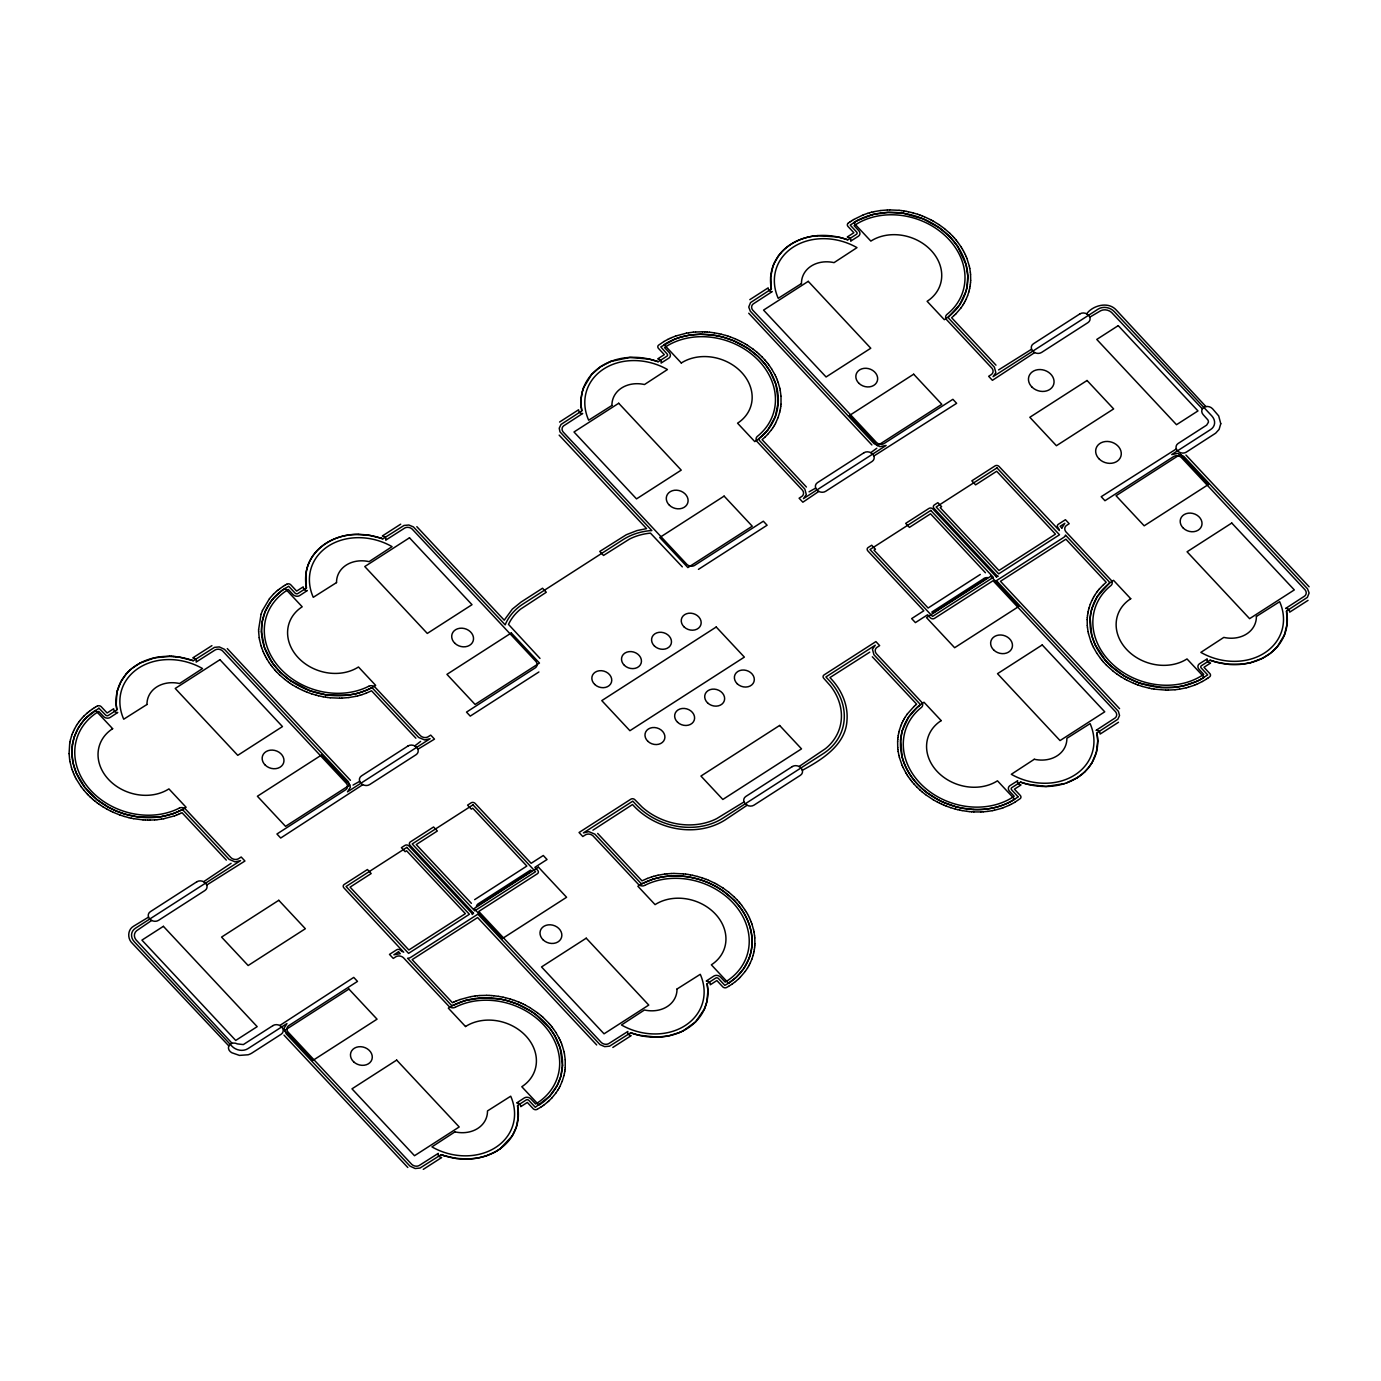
<?xml version="1.0" encoding="UTF-8"?>
<svg xmlns="http://www.w3.org/2000/svg" width="1381" height="1381" viewBox="0 0 1381 1381"><rect width="100%" height="100%" fill="white"/><g stroke="black" fill="none" stroke-linecap="round" stroke-linejoin="round"><path stroke-width="1.5" d="M581.004 402.095L581.194 398.021M71.898 751.885L72.502 744.342M258.592 629.667L261.061 614.252M562.499 1065.424L560.22 1048.179M754.889 943.844L754.786 937.958M778.263 401.888L775.984 384.643M897.633 741.597L897.736 747.484M970.67 280.308L970.567 274.439M1087.175 619.706L1087.279 625.576M518.289 1116.78L517.668 1106.44A1.933 1.588 18.1 0 1 518.289 1105.042L526.161 1099.967A1.933 1.588 18.1 0 1 528.854 1100.398L535.31 1107.286L549.569 1096.29M562.499 1065.442L560.721 1076.593L557.251 1085.345M565.226 1067.72L565.243 1059.866M778.263 401.923L775.311 416.648L767.871 429.802M781.007 404.201L781.007 396.33M754.786 945.812L754.889 943.948M897.633 741.493L897.754 739.629M900.602 740.026L902.207 757.271M970.55 282.294L970.653 280.412M1087.192 619.603L1087.296 617.721M1090.144 618.136L1091.767 635.364M518.289 1116.78L516.321 1127.138L512.213 1135.976M565.036 1069.688L565.226 1067.824M780.8 406.152L780.99 404.305M754.578 947.78L754.768 945.916M897.754 739.525L897.943 737.661M900.602 740.009L902.259 730.739M970.36 284.262L970.532 282.397M1087.313 617.618L1087.486 615.753M1090.144 618.101L1090.921 612.508M305.909 574.306L306.323 587.08A1.933 1.588 18.1 0 1 305.684 588.496L297.813 593.554A1.933 1.588 18.1 0 1 295.137 593.14L288.681 586.235L281.707 590.688M581.211 398.004L582.161 392.394M305.909 574.289C308.55 549.224 334.616 533.515 358.283 534.43M69.671 743.789L69.085 753.56M262.045 622.451L261.475 631.911M564.76 1071.639L565.019 1069.792M780.541 408.12L780.8 406.256M754.319 949.731L754.578 947.884M897.961 737.558L898.22 735.71M970.083 286.212L970.342 284.365M1087.503 615.65L1087.762 613.803M69.689 743.686L70.017 741.856M72.502 744.324L74.263 737.022M262.062 622.417L265.135 611.593L270.728 601.719M564.415 1073.572L564.743 1071.742M780.196 410.053L780.524 408.224M751.143 951.043C754.82 933.09 747.432 914.377 735.072 901.379A69.982 57.536 18.1 0 0 637.867 886.239L655.077 904.624A43.432 35.716 18.1 0 1 715.393 914.032A43.432 35.716 18.1 0 1 711.353 964.818L728.547 983.22L724.818 985.361L718.396 978.49A1.933 1.588 18.1 0 0 715.721 978.076L707.849 983.134A1.933 1.588 18.1 0 0 707.21 984.532L707.901 990.747M753.974 951.682L754.302 949.835M966.924 287.507L967.822 276.2L966.079 264.651M969.738 288.146L970.066 286.316M898.237 735.607L898.565 733.777M1087.779 613.699L1088.107 611.869M116.867 692.986L116.177 704.414M116.867 692.969L117.42 690.621M706.951 1001.329L707.901 990.764M70.034 741.752L70.431 739.94M564 1075.488L564.397 1073.676M779.764 411.97L780.161 410.157M751.143 951.06L750.263 954.703M753.543 953.598L753.957 951.768M966.924 287.541L966.044 291.167M969.324 290.062L969.721 288.249M898.582 733.674L898.979 731.861M1088.124 611.766L1088.521 609.953M1090.938 612.491L1091.819 608.848M706.951 1001.346L704.431 1009.028M582.161 392.394L583.576 387.75M70.466 739.836L71.501 736.159M563.966 1075.592L562.274 1081.116M779.747 412.073L778.055 417.597M753.042 955.497L753.525 953.701M968.823 291.961L969.289 290.165M898.996 731.757L899.48 729.962M1088.556 609.85L1089.022 608.054M117.42 690.604L120.993 681.575L126.12 674.118M750.263 954.72L749.089 958.276M753.025 955.583L751.834 959.225M966.027 291.201L959.674 304.821L948.989 316.318A1.933 1.588 18.1 0 0 948.937 318.51L994.389 367.191L995.839 372.68L993.06 376.685L1098.188 309.085A11.583 9.529 18.1 0 1 1114.26 311.588L1211.81 415.923A11.583 9.529 18.1 0 1 1210.723 429.474L1171.727 454.556L1177.907 453.382L1183.793 456.403L1307.531 588.824L1309.102 592.984L1307.358 597.386L1287.23 610.54A1.933 1.588 18.1 0 0 1286.591 611.938L1287.092 623.901L1284.434 634.932M968.789 292.064L967.598 295.689M899.514 729.859L900.688 726.233M902.276 730.722L908.612 717.102L917.588 707.003M1089.057 607.951L1090.248 604.326M1091.819 608.814L1097.135 596.799M772.859 266.602L770.684 276.925L771.254 288.094A1.933 1.588 18.1 0 1 770.615 289.492L750.556 302.577L748.744 307.048L750.315 311.191L874.052 443.612L879.939 446.65L886.119 445.459L803.466 498.61L806.297 494.571L804.847 489.098L759.377 440.401A1.933 1.588 18.1 0 1 759.446 438.226L765.35 432.754M71.536 736.056L72.157 734.312M74.281 737.005L78.078 728.408L83.568 720.606M261.095 614.165L262.425 610.575M772.859 266.602L774.05 263.581M583.576 387.733L591.603 374.493M228.832 1045.918L132.179 943.171C127.294 938.631 127.484 929.706 133.543 926.237L148.544 917.139M72.192 734.209L72.865 732.482M471.404 903.347L416.233 844.568L437.345 830.999L433.582 826.977L410.347 841.927A2.9 2.382 18.1 0 0 410.071 845.327L473.441 913.083M778.021 417.683L775.673 422.983M562.24 1081.219L559.909 1086.502M967.563 295.793L966.096 299.314M749.089 958.31L743.91 968.34M751.799 959.312L750.315 962.833M900.74 726.13L901.413 724.404M1090.282 604.239L1091.75 600.7M1284.416 634.949L1277.252 646.791M72.917 732.379L73.659 730.687M262.459 610.488L269.45 598.698M901.448 724.317L902.207 722.608M774.05 263.581L778.539 255.813M704.414 1009.045L695.592 1021.854L683.06 1030.882M73.711 730.584L74.522 728.926M965.233 301.075L966.044 299.401M749.451 964.611L750.28 962.937M902.259 722.522L903.07 720.847M1091.801 600.614L1092.63 598.94M74.574 728.823L76.473 725.491M774.741 424.709L775.621 423.069M964.283 302.819L965.181 301.179M557.251 1085.38L549.586 1096.272M558.977 1088.245L559.857 1086.605M748.519 966.337L749.4 964.698M903.122 720.744L904.003 719.104M1092.664 598.853L1093.562 597.213M1202.368 408.88L1111.532 312.399A8.683 7.147 18.1 0 0 1100.709 310.725L1089.799 317.147M1092.008 762.675L1096.393 752.213L1097.74 740.889M773.74 426.418L774.689 424.813M963.282 304.511L964.231 302.905M557.959 1089.937L558.925 1088.332M747.518 968.046L748.467 966.424M904.054 719.018L905.004 717.412M1093.614 597.11L1094.563 595.504M1092.008 762.692L1088.746 767.422M512.196 1135.993L500.233 1148.699M76.525 725.388L77.543 723.817M772.67 428.075L773.688 426.505M963.23 304.597L961.072 307.808M557.907 1090.023L555.749 1093.234M905.073 717.309L907.231 714.115M747.466 968.133L745.308 971.326M1094.615 595.418L1096.773 592.207M1097.153 596.782L1108.857 583.697A1.933 1.588 18.1 0 0 1108.926 581.522L1065.476 535.051A5.8 4.764 18.1 0 1 1063.681 537.416L996.443 580.659L1118.386 711.301L1119.542 715.513L1117.799 719.294L1097.671 732.431A1.933 1.588 18.1 0 0 1097.049 733.829L1097.74 740.872M77.595 723.73L78.682 722.194M771.513 429.715L772.6 428.162M743.893 968.374L736.384 977.127L728.547 983.203M778.556 255.813L780.61 253.224M78.752 722.108L79.891 720.606M270.745 601.684L273.11 598.698M771.461 429.802L767.698 434.342M961.003 307.894L955.859 313.901M555.68 1093.32L551.934 1097.878M907.282 714.029L913.911 706.589M745.239 971.413L740.078 977.437M1096.842 592.121L1097.981 590.619M1088.746 767.422L1084.827 771.737M79.96 720.519L82.497 717.55M269.502 598.612L273.455 594.193M767.853 429.836L765.367 432.736M1098.05 590.533L1099.259 589.083M126.12 674.118L127.794 672.271M780.61 253.206C789.759 242.521 803.638 236.755 817.466 235.65M1277.235 646.809L1270.537 653.178L1262.441 658.288M83.585 720.589L86.192 717.757M273.127 598.681L281.689 590.705M1099.328 588.996L1103.454 584.698M591.603 374.493L600.562 366.742L610.765 361.459M82.584 717.464L83.896 716.083M767.629 434.428L764.85 437.225M551.865 1097.947L549.068 1100.761M127.812 672.271L130.228 669.923M83.982 716.014L86.882 713.304M86.209 717.74L98.914 708.246M273.524 594.106L276.442 591.396M954.392 315.317L955.773 313.988M738.628 978.853L740.009 977.506M1084.827 771.755L1081.651 774.551M764.763 437.294L762.088 439.624L806.418 487.044M954.306 315.403L951.63 317.716L995.977 365.154M913.98 706.52L915.43 705.225M1103.54 584.629L1106.216 582.299L1065.908 539.194L1000.465 581.297L1119.577 708.695M547.549 1102.124L548.999 1100.83M738.542 978.922L735.521 981.546M130.228 669.923L131.506 668.818M1018.09 796.82L1011.669 789.897A1.933 1.588 18.1 0 1 1011.841 787.636L1019.713 782.578A1.933 1.588 18.1 0 1 1021.508 782.423L1022.907 782.889M86.968 713.235L88.47 711.992M276.511 591.327L278.013 590.084M915.517 705.156L916.656 704.189L872.326 656.769M917.623 706.986L919.107 705.743M547.463 1102.193L544.338 1104.714M848.297 223.118L848.072 223.29A2.9 2.382 18.1 0 0 847.951 226.398L853.855 232.733L847.313 236.962L848.694 237.446A3.142 2.572 18.1 0 1 850.644 241.157L858.43 236.22A4.833 3.97 18.1 0 0 858.861 230.748L854.114 225.655L855.53 224.706A67.082 55.154 18.1 0 1 946.503 236.98A67.082 55.154 18.1 0 1 947.09 314.316A6.974 5.731 18.1 0 0 946.727 314.626A4.833 3.97 18.1 0 0 946.693 319.788L992.041 368.33A5.783 4.764 18.1 0 1 991.558 374.406L988.658 376.305L992.404 380.327L1034.714 352.569M132.179 668.266L140.137 663.053M1081.634 774.551L1077.456 777.555M88.539 711.923L90.093 710.714M278.099 590.015L279.653 588.824M919.142 705.726L919.297 705.605A1.933 1.588 18.1 0 0 919.366 703.412L873.914 654.732L872.447 649.243L875.278 645.203L825.907 676.949L829.032 680.298A62.749 51.58 18.1 0 1 823.18 753.681L723.04 818.07A62.749 51.58 18.1 0 1 635.916 804.502L632.774 801.153L583.403 832.916L588.841 831.638L594.883 834.176L640.404 882.822A1.933 1.588 18.1 0 0 642.976 883.305L652.833 879.265M735.434 981.615L732.206 984.032M90.179 710.645L91.785 709.506M279.739 588.755L283.07 586.442M559.564 422.051L578.587 409.777L578.829 411.003A3.142 2.572 18.1 0 0 582.661 413.489L563.586 425.883A5.783 4.764 18.1 0 0 563.103 431.942L687.013 564.501A5.783 4.764 18.1 0 0 694.229 565.623L763.348 521.207L767.094 525.229L698.441 569.369M848.383 223.049L849.988 221.892M542.647 1105.922L544.252 1104.765M1017.935 796.941C1005.351 806.314 989.279 810.198 973.726 809.49M1207.857 678.123L1209.808 676.707A2.9 2.382 18.1 0 0 1209.894 673.617L1203.99 667.282L1210.533 663.07L1209.152 662.569A3.142 2.572 18.1 0 1 1207.201 658.875L1199.416 663.795A4.833 3.97 18.1 0 0 1198.984 669.267L1203.731 674.36L1202.333 675.309A67.082 55.154 18.1 0 1 1111.342 663.035A67.082 55.154 18.1 0 1 1110.756 585.699A6.974 5.731 18.1 0 0 1111.118 585.389A4.833 3.97 18.1 0 0 1111.153 580.244L1065.804 531.685A5.783 4.764 18.1 0 1 1066.287 525.609L1069.187 523.71L1065.442 519.705L1058.295 524.297A2.9 2.382 18.1 0 0 1058.019 527.68L1059.123 529.303M500.215 1148.716L496.59 1151.081M91.871 709.437L93.528 708.332M850.075 221.84L851.714 220.736M540.92 1107.096L542.56 1105.991M732.12 984.083L728.667 986.293M1206.131 679.297L1207.771 678.192M400.714 524.159L382.382 535.949L383.763 536.449A3.142 2.572 18.1 0 1 385.713 540.161L404.926 527.922A5.783 4.764 18.1 0 1 412.142 529.044L536.052 661.585A5.783 4.764 18.1 0 1 535.569 667.662L466.502 712.113L470.248 716.118L538.901 671.977M749.814 299.66L768.147 287.869L768.371 289.095A3.142 2.572 18.1 0 0 772.221 291.581L753.146 303.975A5.783 4.764 18.1 0 0 752.662 310.052L876.572 442.593A5.783 4.764 18.1 0 0 883.788 443.715L952.89 399.316L956.636 403.321L873.897 455.989M336.498 582.609L313.263 597.317A56.466 46.419 18.1 0 1 328.419 546.03A56.466 46.419 18.1 0 1 392.066 546.634L369.107 561.635A28.897 23.753 18.1 0 0 336.532 582.609M353.035 785.081L359.699 781.335M809.042 491.826L815.688 488.097M876.797 448.238L870.772 452.657M998.584 369.918L1031.59 349.238M474.632 899.652L526.834 866.077L472.751 808.23L471.318 809.145L467.572 805.14L471.145 802.827A2.9 2.382 18.1 0 1 475.168 803.466L531.133 863.315L543.285 855.495L547.031 859.517L534.879 867.337L537.692 870.341A2.9 2.382 18.1 0 1 537.416 873.724L478.775 911.443L601.391 1042.586A5.783 4.764 18.1 0 0 608.607 1043.708L627.837 1031.469A3.142 2.572 18.1 0 0 629.771 1035.18L631.152 1035.664L612.819 1047.454M980.303 574.444L928.101 608.02L874.018 550.173L875.45 549.241L871.704 545.236L868.131 547.532A2.9 2.382 18.1 0 0 867.855 550.915L923.82 610.782L911.65 618.602L915.413 622.607L927.566 614.787L930.38 617.808A2.9 2.382 18.1 0 0 934.402 618.429L993.06 580.711L1115.641 711.871A5.783 4.764 18.1 0 1 1115.158 717.947L1096.082 730.342A3.142 2.572 18.1 0 1 1099.932 732.828L1100.156 734.053L1118.489 722.263M869.754 652.16L829.929 677.588C840.925 688.722 848.245 704.241 847.002 720.122C845.88 745.015 821.73 759.792 802.361 770.287L802.206 769.821M454.884 1131.902L431.925 1146.886A56.466 46.419 18.1 0 0 495.572 1147.49A56.466 46.419 18.1 0 0 510.711 1096.203L487.493 1110.928A28.897 23.753 18.1 0 1 454.884 1131.868M677.035 989.02L700.271 974.313A56.466 46.419 18.1 0 1 685.131 1025.6A56.466 46.419 18.1 0 1 621.467 1024.978L644.426 1009.994A28.897 23.753 18.1 0 0 677.001 989.02M1256.417 616.427L1279.652 601.702A56.466 46.419 18.1 0 1 1264.495 652.989A56.466 46.419 18.1 0 1 1200.849 652.384L1223.808 637.401A28.897 23.753 18.1 0 0 1256.382 616.409M423.276 1169.362L441.609 1157.571L440.228 1157.071A3.142 2.572 18.1 0 1 438.278 1153.377L419.064 1165.599A5.783 4.764 18.1 0 1 411.849 1164.476L287.939 1031.935A5.783 4.764 18.1 0 1 288.422 1025.859L357.489 981.408L353.743 977.403L279.791 1025.496M1308.049 600.355L1289.699 612.146L1289.474 610.92A3.142 2.572 18.1 0 0 1285.625 608.434L1304.7 596.04A5.783 4.764 18.1 0 0 1305.183 589.963L1181.273 457.422A5.783 4.764 18.1 0 0 1174.057 456.3L1104.955 500.716L1101.209 496.694L1176.336 448.929M1077.439 777.572L1066.287 783.01M851.818 220.667L853.51 219.614M663.968 341.521L658.53 345.198A2.9 2.382 18.1 0 0 658.392 348.305L664.313 354.641L657.753 358.853L659.134 359.353A3.142 2.572 18.1 0 1 661.085 363.048L668.887 358.128A4.833 3.97 18.1 0 0 669.319 352.656L664.554 347.563L665.97 346.614A67.082 55.154 18.1 0 1 756.943 358.887A67.082 55.154 18.1 0 1 757.548 436.223A6.974 5.731 18.1 0 0 757.185 436.517A4.833 3.97 18.1 0 0 757.151 441.678L802.499 490.238A5.783 4.764 18.1 0 1 802.016 496.314L799.098 498.213L802.862 502.218L818.812 491.412M283.174 586.373L284.866 585.32M93.615 708.28L95.306 707.227M1206.027 679.348L1202.488 681.454M1014.776 802.292L1020.248 798.598A2.9 2.382 18.1 0 0 1020.352 795.508L1014.431 789.172L1020.991 784.96L1019.61 784.477A3.142 2.572 18.1 0 1 1017.659 780.766L1009.856 785.703A4.833 3.97 18.1 0 0 1009.425 791.175L1014.189 796.267L1012.774 797.2A67.082 55.154 18.1 0 1 921.8 784.943A67.082 55.154 18.1 0 1 921.196 707.59A6.974 5.731 18.1 0 0 921.576 707.296A4.833 3.97 18.1 0 0 921.61 702.135L876.262 653.593A5.783 4.764 18.1 0 1 876.745 647.516L879.645 645.618L875.899 641.595L824.025 674.946A2.9 2.382 18.1 0 0 823.767 678.33L830.464 685.891A59.849 49.198 18.1 0 1 825.458 748.675L799.098 766.49M540.817 1107.148L537.278 1109.254M496.59 1151.098L494.294 1152.375M853.613 219.562L863.16 214.918M857.118 220.632L850.213 225.103L856.634 232.025A1.933 1.588 18.1 0 1 856.462 234.287L848.59 239.345A1.933 1.588 18.1 0 1 846.795 239.5L841.616 237.895M664.054 341.47L667.696 339.467M284.969 585.268L286.696 584.267M95.41 707.158L97.153 706.174M211.914 645.635L192.822 657.857L194.203 658.34A3.142 2.572 18.1 0 1 196.154 662.051L215.367 649.812A5.783 4.764 18.1 0 1 222.583 650.934L346.493 783.493A5.783 4.764 18.1 0 1 346.01 789.552L276.942 834.003L280.706 838.025L362.806 784.667M1200.728 679.383L1207.667 674.895L1201.211 667.99A1.933 1.588 18.1 0 1 1201.401 665.728L1209.273 660.67A1.933 1.588 18.1 0 1 1211.051 660.515L1216.247 662.12M1014.69 802.361L1011.065 804.346M728.581 986.362L726.475 987.553A2.9 2.382 18.1 0 1 722.798 986.88L716.877 980.545L710.317 984.757L710.093 983.531A3.142 2.572 18.1 0 0 706.261 981.028L713.942 976.004A4.833 3.97 18.1 0 1 720.45 977.023L725.215 982.098L726.665 981.201A67.082 55.154 18.1 0 0 734.985 905.073A67.082 55.154 18.1 0 0 644.841 885.325M857.152 220.632L872.706 214.573M286.799 584.215L287.11 584.059A2.9 2.382 18.1 0 1 290.735 584.75L296.656 591.085L303.216 586.873L303.44 588.099A3.142 2.572 18.1 0 0 307.29 590.585L299.591 595.625A4.833 3.97 18.1 0 1 293.083 594.607L288.318 589.514L286.868 590.412A67.082 55.154 18.1 0 0 278.548 666.557A67.082 55.154 18.1 0 0 368.71 686.288M97.257 706.105L97.55 705.967A2.9 2.382 18.1 0 1 101.176 706.658L107.114 712.976L113.656 708.764L113.881 710.007A3.142 2.572 18.1 0 0 117.73 712.492L110.152 717.464A4.833 3.97 18.1 0 1 103.54 716.515L98.776 711.422L97.326 712.32A67.082 55.154 18.1 0 0 88.988 788.447A67.082 55.154 18.1 0 0 179.15 808.196M98.949 708.229L105.595 715.03A1.933 1.588 18.1 0 0 108.27 715.444L116.142 710.386A1.933 1.588 18.1 0 0 116.764 708.988L116.177 704.431M1200.693 679.4L1197.051 681.247M1202.402 681.506L1196.706 684.285M537.036 1109.392L536.916 1109.444A2.9 2.382 18.1 0 1 533.256 1108.77L527.335 1102.435L520.775 1106.647L520.551 1105.421A3.142 2.572 18.1 0 0 516.701 1102.936L524.4 1097.895A4.833 3.97 18.1 0 1 530.891 1098.913L535.655 1104.006L537.105 1103.108A67.082 55.154 18.1 0 0 545.443 1026.981A67.082 55.154 18.1 0 0 455.281 1007.232M140.154 663.035L154.603 657.805M494.277 1152.375L486.043 1155.897M1262.424 658.288L1250.565 662.69M683.043 1030.882L679.832 1032.384M667.783 339.415L669.612 338.518M178.96 811.217L181.015 810.215A1.933 1.588 18.1 0 1 183.569 810.699L229.108 859.345L235.15 861.882L240.57 860.622L135.407 928.256A11.583 9.529 18.1 0 0 134.337 941.79L231.87 1046.125A11.583 9.529 18.1 0 0 247.959 1048.645L286.955 1023.563L284.037 1028.224L286.126 1033.713L409.933 1166.082L415.129 1168.516L419.979 1168.067L440.332 1155.172A1.933 1.588 18.1 0 1 442.127 1155.017L442.593 1155.172M180.583 813.374L181.999 812.684L226.329 860.104M453.848 1002.054L452.45 1002.744L412.142 959.622L477.602 917.554L596.696 1044.951M1009.131 805.296L1010.961 804.398M669.716 338.483L671.598 337.637M366.621 690.172L370.574 688.308A1.933 1.588 18.1 0 1 373.129 688.808L418.667 737.454L424.692 739.974L430.13 738.714L347.477 791.865L350.394 787.205L348.323 781.715L224.499 649.346L219.303 646.912L214.469 647.361L194.1 660.256A1.933 1.588 18.1 0 1 192.304 660.411L179.426 657.166M177.079 812.063L178.943 811.234M178.615 814.255L180.479 813.426M453.952 1002.002L455.816 1001.173M1197.034 681.265L1183.051 685.943M1009.028 805.347L1003.089 807.764M679.815 1032.401L668.473 1035.905L657.166 1037.183M671.701 337.603L675.654 336.049M675.067 339.036L660.791 346.907L667.092 353.933A1.933 1.588 18.1 0 1 666.902 356.194L659.03 361.252A1.933 1.588 18.1 0 1 657.235 361.408L649.191 359.095M366.586 690.172L358.663 692.986M366.155 693.176L371.541 690.793L415.888 738.214M177.044 812.08L173.16 813.599M176.595 815.083L178.512 814.307M647.396 878.437L641.992 880.836L597.662 833.416M1194.686 685.097L1196.602 684.32M455.937 1001.121L459.89 999.585M610.782 361.442L629.822 357.42L649.174 359.095M863.263 214.884L867.303 213.451M675.102 339.036L681.092 337.016M366.034 693.227L362.012 694.643M174.541 815.843L176.492 815.118M647.499 878.402L651.521 876.97M1194.582 685.149L1188.42 687.203M675.775 336.015L686.426 333.166M173.143 813.599L162.837 816.361M174.438 815.878L163.787 818.726M1001.001 808.472L1002.969 807.799M459.994 999.551L470.645 996.685M486.026 1155.897L477.999 1157.986M1064.544 783.579L1046.038 786.497L1027.654 784.27M867.406 213.416L869.426 212.812M359.889 695.282L361.891 694.678M651.642 876.935L653.645 876.331M652.85 879.248L656.942 878.092M1000.88 808.506L994.544 810.198M465.311 1000.552L453.417 1005.213A1.933 1.588 18.1 0 1 450.862 1004.712L407.619 958.259A5.8 4.764 18.1 0 0 410.64 957.413L477.878 914.17L600.045 1044.657L604.688 1046.625L609.522 1046.177L629.891 1033.264A1.933 1.588 18.1 0 1 631.669 1033.109L638.764 1035.215M869.529 212.778L871.584 212.225M681.109 337.016L689.516 335.169M356.609 693.538L358.646 692.986M357.731 695.869L359.768 695.316M1186.279 687.79L1188.316 687.237M653.765 876.296L655.802 875.761M465.345 1000.535L482.539 997.842L500.509 999.136M1250.547 662.69L1241.329 664.278M232.077 1043.311L135.959 939.805A8.683 7.147 18.1 0 1 136.684 930.69L151.668 920.454M871.687 212.208L873.759 211.725M872.74 214.556L887.845 212.415L903.571 213.33M356.574 693.538L348.064 695.144M355.538 696.387L357.61 695.886M1186.158 687.824L1179.65 689.136M655.923 875.727L657.995 875.243M656.959 878.092C679.625 872.481 704.431 877.815 723.402 891.228M154.62 657.805L169.708 656.338M873.88 211.69L880.457 210.551M355.435 696.404L348.841 697.543M1183.016 685.96L1174.42 687.306M658.098 875.226L664.693 874.087M992.335 810.647L994.424 810.233M477.981 1157.986L468.573 1159.039M686.547 333.149L688.653 332.786M162.803 816.361L158.522 817.034M161.542 819.123L163.666 818.76M992.214 810.682L987.829 811.372M470.766 996.668L475.15 995.977M688.774 332.769L693.193 332.2M689.551 335.169L700.53 334.254M1205.924 406.584L1116.418 310.207C1108.218 300.851 1092.544 305.633 1086.674 313.815M161.439 819.14L157.02 819.693M1179.529 689.154L1175.11 689.723M880.577 210.533L887.344 209.981M348.029 695.144L325.726 694.764M348.72 697.56L341.953 698.113M158.487 817.034L138.428 817M987.708 811.372L983.255 811.821M664.813 874.069L666.971 873.828M475.271 995.96L477.412 995.718M1241.312 664.278L1228.814 664.347L1216.247 662.12M693.314 332.182L695.489 332.01M1174.385 687.306L1161.024 687.462M1174.989 689.74L1168.188 690.103M154.724 819.9L156.899 819.71M667.092 873.81L671.58 873.5M477.55 995.718L479.708 995.528M817.483 235.65L837.766 236.98M695.61 331.992L702.446 331.82M985.43 572.77L930.535 513.818L909.423 527.387L905.677 523.382L928.93 508.432A2.9 2.382 18.1 0 1 932.952 509.054L996.305 576.826M154.603 819.9L150.097 820.072M980.959 811.942L983.134 811.821M479.828 995.528L486.682 995.356M468.573 1159.056L455.989 1158.4L443.543 1155.5M887.465 209.981L889.675 209.912M339.64 698.182L341.832 698.13M980.838 811.942L973.968 811.924M671.701 873.5L673.893 873.448M657.149 1037.183L638.782 1035.215M889.796 209.912L899.031 210.326M700.564 334.254L716.273 335.6M1165.857 690.103L1168.05 690.103M339.519 698.182L330.283 697.768M147.75 820.072L149.959 820.09M674.014 873.448L683.267 873.862M358.3 534.43L369.935 535.431L381.38 538.331M169.725 656.338L171.641 656.389M702.566 331.82L704.793 331.889M1165.719 690.103L1154.119 689.102M145.419 820.003L147.629 820.072M486.803 995.356L489.012 995.425M171.658 656.389L173.592 656.51M704.914 331.906L707.141 332.027M973.709 809.49L962.471 808.213M971.62 811.786L973.829 811.924M143.072 819.865L145.298 820.003M489.15 995.425L491.36 995.546M173.609 656.51L175.525 656.665M707.262 332.044L709.471 332.234M1161.007 687.462L1140.948 683.491M969.272 811.596L971.499 811.786M142.951 819.865L133.698 818.674M491.481 995.563L493.708 995.753M175.542 656.665L177.476 656.89M899.152 210.344L901.379 210.585M709.61 332.234L714.167 332.821M327.936 697.509L330.145 697.75M966.924 811.32L969.151 811.579M683.388 873.862L685.597 874.121M493.828 995.77L498.403 996.357M177.493 656.89L179.409 657.166M901.5 210.603L903.726 210.93M325.588 697.181L327.798 697.491M966.804 811.303L962.246 810.595M685.736 874.138L687.945 874.449M138.393 816.982L125.05 814.151M903.847 210.948L906.057 211.328M903.606 213.33L923.337 218.923L939.166 227.692M714.288 332.838L718.845 333.684M1151.789 688.705L1153.998 689.084M325.692 694.764L310.242 690.828M323.24 696.784L325.467 697.146M688.066 874.466L690.293 874.846M498.524 996.374L503.064 997.203M906.178 211.345L908.387 211.776M716.307 335.618L722.954 337.119M1149.458 688.239L1151.668 688.67M962.436 808.213L955.79 806.711M959.899 810.146L962.108 810.578M323.119 696.749L318.597 695.8M690.414 874.864L692.623 875.312M131.368 818.225L133.577 818.657M500.526 999.136L507.19 1000.638M837.784 236.98L841.599 237.895M908.508 211.811L913.014 212.881M718.966 333.701L721.158 334.202M1149.337 688.221L1142.536 686.478M957.585 809.611L959.778 810.112M692.744 875.33L697.25 876.417M129.037 817.69L131.247 818.191M503.202 997.237L505.394 997.721M721.279 334.237L725.767 335.445M955.272 809.024L957.465 809.594M316.284 695.213L318.476 695.765M128.916 817.673L124.445 816.464M505.515 997.755L510.003 998.964M1027.637 784.27L1022.924 782.889M913.152 212.916L917.588 214.245M722.988 337.119L733.777 340.814M955.756 806.694L942.878 802.085M955.151 809.007L950.698 807.678M316.163 695.178L311.709 693.849M697.37 876.452L701.824 877.781M402.285 951.716L400.68 950.421A2.9 2.382 18.1 0 0 396.658 949.8L389.494 954.392L393.257 958.414L396.192 956.55A5.783 4.764 18.1 0 1 403.407 957.672L448.808 1006.197A4.833 3.97 18.1 0 0 455.005 1007.37M507.224 1000.655L518.013 1004.35M725.888 335.479L728.046 336.153M1142.415 686.443L1137.996 684.993M125.015 814.151L116.436 811.079M124.325 816.43L119.905 814.98M510.124 998.998L512.265 999.671M442.611 1155.189L443.525 1155.5M917.709 214.279L919.85 215.022M728.167 336.187L730.307 336.912M1138.79 682.749L1140.93 683.491M950.577 807.626L946.209 806.072M311.588 693.814L307.221 692.244M701.945 877.815L704.086 878.54M512.386 999.706L514.526 1000.448M381.398 538.348L381.864 538.504A1.933 1.588 18.1 0 0 383.642 538.348L404.012 525.453L408.862 525.004L413.42 526.921L505.204 624.885L505.843 623.28A62.749 51.58 18.1 0 1 522.95 604.049L623.09 539.643A62.749 51.58 18.1 0 1 649.812 530.684L651.832 530.58L559.978 431.856L559.219 428.231L560.997 424.468L581.073 411.383A1.933 1.588 18.1 0 0 581.694 409.984L581.28 407.084M919.97 215.056L922.076 215.85M730.411 336.964L734.744 338.638M1136.632 681.955L1138.755 682.749M1135.769 684.165L1137.875 684.959M310.207 690.828L290.131 680.401M420.618 741.424L414.783 745.913M592.915 830.188L632.515 804.536C654.905 829.653 695.748 838.267 724.921 820.072L747.121 805.244M704.189 878.592L706.312 879.369M119.784 814.945L113.277 812.304M231.076 863.332L203.628 881.717M514.647 1000.483L518.98 1002.174M922.197 215.902L924.286 216.748M1136.615 681.938L1124.341 676M1133.559 683.284L1135.648 684.13M944 805.175L946.089 806.021M305.011 691.363L307.1 692.209M706.433 879.421L708.522 880.267M924.407 216.782L930.742 219.752M734.865 338.69L736.919 339.588M733.812 340.831L747.777 348.323M1133.438 683.232L1127.103 680.263M941.825 804.225L943.896 805.123M302.836 690.414L304.89 691.311M708.643 880.318L714.978 883.288M116.401 811.061L108.219 807.108M519.083 1002.209L521.155 1003.124M518.03 1004.367L531.996 1011.859M737.04 339.64L739.077 340.589M942.843 802.068L938.769 800.1M939.667 803.224L941.704 804.174M302.715 690.362L298.555 688.342M111.136 811.303L113.173 812.252M521.276 1003.176L523.313 1004.125M403.718 952.234L343.904 887.862A2.9 2.382 18.1 0 1 344.18 884.479L367.432 869.529L371.178 873.552L350.084 887.12L408.845 949.99L465.362 913.652L406.584 850.782L405.151 851.697L401.405 847.675L404.978 845.379A2.9 2.382 18.1 0 1 409 846.018L471.525 912.893A2.9 2.382 18.1 0 1 472.233 914.481L473.545 913.221M739.198 340.658L741.2 341.659M937.544 802.154L939.563 803.172M523.416 1004.177L525.436 1005.178M111.015 811.251L106.924 809.128M930.863 219.821L932.831 220.874M741.304 341.711L745.343 343.955M1125.014 679.141L1126.982 680.212M938.752 800.082L927.307 792.901M937.44 802.102L933.418 799.875M715.082 883.339L717.067 884.41M296.466 687.22L298.451 688.273M525.54 1005.247L529.562 1007.474M932.952 220.943L938.873 224.551M1124.894 679.089L1120.94 676.742M717.171 884.461L723.109 888.069M296.363 687.168L292.409 684.821M108.201 807.091L97.015 799.616M106.803 809.059L102.85 806.728M745.447 344.007L747.345 345.181M1124.324 675.982L1110.1 665.279M933.297 799.806L925.615 794.679M529.683 1007.543L537.364 1012.67M747.449 345.233L753.128 349.151M1118.973 675.464L1120.837 676.69M290.442 683.543L292.306 684.752M100.882 805.451L102.746 806.659M938.976 224.62L944.518 228.659M747.794 348.34L758.204 356.643L765.471 364.653M1117.039 674.152L1118.869 675.395M723.195 888.138L728.754 892.195M288.508 682.231L290.338 683.474M532.03 1011.876L535.655 1014.448M98.949 804.122L100.778 805.382M939.201 227.71L949.317 236.272M1116.953 674.083L1113.328 671.356M723.437 891.246L733.535 899.791M290.114 680.384L281.551 673.358M288.405 682.145L284.779 679.435M97.067 802.758L98.862 804.053M753.232 349.22L756.753 352.034M927.29 792.884C915.517 784.045 906.057 771.634 902.225 757.289M925.512 794.593L921.99 791.779M537.468 1012.756L540.989 1015.57M535.69 1014.465L549.707 1028.172M95.237 801.325L96.981 802.672M944.621 228.745L949.731 233.199M1113.224 671.27L1106.474 665.228M728.84 892.264L733.967 896.718M284.693 679.348L279.566 674.895M96.981 799.599L84.742 787.256L76.283 772.946M93.442 799.858L95.134 801.256M756.857 352.12L758.497 353.553M920.247 790.277L921.887 791.71M541.076 1015.639L542.733 1017.072M91.716 798.356L93.356 799.789M758.583 353.622L761.811 356.695M920.16 790.191L916.932 787.135M542.819 1017.158L549.137 1023.528M90.024 796.802L91.612 798.27M949.817 233.285L952.942 236.427M1110.082 665.262L1105.56 660.584M734.053 896.804L737.178 899.946M279.998 671.822L281.534 673.341M279.48 674.808L276.373 671.667M88.384 795.214L89.938 796.716M407.809 1167.497L284.003 1035.129M949.334 236.289L950.818 237.843A69.982 57.536 18.1 0 1 944.311 319.684L927.117 301.3A43.432 35.716 18.1 0 0 931.174 250.496A43.432 35.716 18.1 0 0 870.841 241.105L853.648 222.704A69.982 57.536 18.1 0 1 950.836 237.843M1106.405 665.141L1103.384 661.931M761.898 356.781L764.901 359.992M916.846 787.049L913.842 783.821M733.57 899.808L735.055 901.361M278.479 670.251A69.982 57.536 18.1 0 0 375.667 685.39L358.473 666.988A43.432 35.716 18.1 0 1 298.141 657.598A43.432 35.716 18.1 0 1 302.197 606.794L285.004 588.41A69.982 57.536 18.1 0 0 278.479 670.251L279.963 671.805M86.813 793.574L88.315 795.128M1185.968 455.057L1309.119 586.787M996.426 576.965L998.221 576.205A2.9 2.382 18.1 0 1 996.547 575.256L934.022 508.363A2.9 2.382 18.1 0 1 934.281 504.98L937.854 502.684L941.618 506.689L940.185 507.621L998.964 570.491L1055.464 534.136L996.685 471.266L975.59 484.852L971.844 480.83L995.08 465.88A2.9 2.382 18.1 0 1 999.102 466.502L1059.382 530.58M748.726 313.228L871.877 444.958M559.167 435.136L646.584 528.63L637.038 530.563L626.301 534.74L599.768 551.451L603.514 555.455L629.512 539.056A59.849 49.198 18.1 0 1 650.451 533.118L682.318 566.866M416.838 526.679L504.238 620.173L512.334 609.107L521.086 602.047L542.543 588.237L546.289 592.259L520.672 609.056A59.849 49.198 18.1 0 0 508.501 624.402L539.988 658.409M227.278 648.569L350.429 780.3M953.028 236.514L954.461 238.102M950.853 237.86L957.516 246.181M737.247 900.032L738.68 901.62M278.461 670.234L273.006 663.64M274.854 670.009L276.286 671.58M86.727 793.488L83.844 790.191M954.53 238.188L955.911 239.793M1105.542 660.55L1095.202 644.823M1101.934 660.222L1103.315 661.844M764.988 360.078L766.369 361.701M912.375 782.129L913.756 783.735M738.766 901.707L740.147 903.329M274.767 669.906L271.988 666.557M549.224 1023.614L550.587 1025.22M955.997 239.897L957.309 241.537M1100.536 658.478L1101.865 660.135M766.438 361.787L767.767 363.445M910.994 780.386L912.306 782.026M740.216 903.416L741.545 905.073M550.674 1025.323L551.986 1026.963M83.758 790.105L81.116 786.687M957.378 241.623L961.124 246.94M1100.467 658.392L1096.721 653.075M767.836 363.531L769.096 365.205M765.488 364.67L770.218 371.61M909.647 778.608L910.908 780.282M741.614 905.159L745.36 910.459M552.072 1027.05L553.332 1028.741M549.724 1028.206L554.454 1035.146M270.659 664.796L271.919 666.471M769.165 365.309L771.565 368.831M908.387 776.812L909.578 778.521M553.401 1028.828L555.801 1032.367M271.781 661.913L272.989 663.622M269.381 662.984L270.59 664.693M81.047 786.6L76.421 779.333M957.534 246.198L966.079 264.634M907.179 774.983L908.318 776.709M271.764 661.896L264.392 647.275L261.492 631.928M269.33 662.897L267.051 659.307M961.176 247.026L962.264 248.787M1096.669 652.989L1093.51 647.447M771.634 368.934L774.776 374.475M906.04 773.136L907.11 774.879M745.412 910.562L746.482 912.323M555.87 1032.47L559.012 1037.994M962.315 248.891L963.334 250.669M770.235 371.644L775.984 384.626M905.971 773.032L903.036 767.422M746.551 912.409L747.57 914.205M554.454 1035.163L560.22 1048.144M265.981 657.425L266.982 659.203M963.386 250.772L964.335 252.568M747.622 914.291L748.571 916.104M264.979 655.526L265.912 657.321M75.42 777.434L76.369 779.229M964.387 252.671L965.267 254.484M1092.578 645.531L1093.459 647.344M774.827 374.579L775.708 376.392M748.623 916.19L749.503 918.02M559.063 1038.098L559.944 1039.91M264.047 653.61L264.928 655.423M74.488 775.501L75.368 777.33M965.319 254.587L966.13 256.434M1095.185 644.806L1091.767 635.398M1091.715 643.598L1092.526 645.428M775.759 376.495L776.571 378.325M902.173 765.488L902.984 767.335M749.538 918.123L750.349 919.953M559.995 1040.014L560.807 1041.861M263.184 651.659L263.995 653.506M73.625 773.567L74.436 775.397M966.165 256.538L966.924 258.385M1090.938 641.63L1091.68 643.494M776.623 378.429L777.365 380.276M902.121 765.385L899.445 757.599M750.401 920.057L751.143 921.904M560.859 1041.965L561.601 1043.812M263.132 651.573L261.682 647.741M76.266 772.911L73.21 763.451L71.933 753.836M72.848 771.616L73.59 773.464M966.959 258.489L969.341 266.309M1090.886 641.526L1088.504 633.706M777.399 380.396L778.09 382.244M751.178 922.007L751.868 923.872M561.635 1043.915L562.309 1045.78M72.123 769.649L72.796 771.513M778.124 382.364L779.782 388.216M744.014 801.929L716.635 818.657A59.849 49.198 18.1 0 1 642.079 807.039L634.932 799.772A2.9 2.382 18.1 0 0 630.91 799.15L579.053 832.501L582.799 836.506L585.751 834.659A5.783 4.764 18.1 0 1 592.95 835.781L638.367 884.306A4.833 3.97 18.1 0 0 644.547 885.48M751.903 923.975L753.56 929.845M562.343 1045.883L564.018 1051.735M417.891 749.244L434.48 739.128L430.734 735.106L427.799 736.971A5.783 4.764 18.1 0 1 420.584 735.849L375.183 687.324A4.833 3.97 18.1 0 0 368.986 686.15M261.026 645.773L261.63 647.637M206.753 885.031L244.938 861.019L241.192 857.014L238.24 858.878A5.783 4.764 18.1 0 1 231.024 857.739L185.624 809.231A4.833 3.97 18.1 0 0 179.444 808.04M71.484 767.663L72.088 769.545M260.992 645.669L259.542 639.783M71.449 767.56L69.999 761.673M898.962 755.597L899.428 757.496M1088.09 631.704L1088.487 633.603M969.358 266.429L969.755 268.311M898.927 755.493L898.202 751.592M779.816 388.32L780.213 390.219M753.594 929.948L753.991 931.847M564.035 1051.856L564.432 1053.738M1088.073 631.6L1087.486 627.699M969.773 268.415L970.36 272.333M780.23 390.322L781.007 396.226M754.009 931.951L754.596 935.852M564.449 1053.858L565.243 1059.762M259.214 637.78L259.524 639.679M69.654 759.671L69.982 761.57M897.926 749.59L898.185 751.488M259.196 637.677L258.644 631.773M69.637 759.567L69.085 753.663M581.28 407.067L581.004 402.113M1087.296 625.697L1087.468 627.578M970.377 272.437L970.55 274.336M897.736 747.587L897.926 749.486M754.613 935.955L754.786 937.854M258.592 629.771L258.627 631.652M71.898 751.92L71.933 753.802M581.867 410.882A60.332 49.595 18.1 0 1 658.236 361.753M771.409 288.974A60.332 49.595 18.1 0 1 847.796 239.862M1096.877 732.948A60.332 49.595 18.1 0 1 1020.507 782.06M1286.436 611.041A60.332 49.595 18.1 0 1 1210.067 660.153M306.478 587.978A60.332 49.595 18.1 0 1 382.848 538.866M116.936 709.886A60.332 49.595 18.1 0 1 193.305 660.757M707.055 983.652A60.332 49.595 18.1 0 1 630.685 1032.764M735.072 901.379A69.982 57.536 18.1 0 1 728.547 983.22M517.495 1105.542A60.332 49.595 18.1 0 1 441.126 1154.654M1061.903 528.043L1060.159 526.299L1064.837 523.295L1061.92 527.974M1220.769 423.708L1219.095 429.405L1215.66 433.185L1186.244 452.174A6.266 5.161 18.1 0 1 1177.544 450.827A6.266 5.161 18.1 0 1 1178.114 443.491L1206.649 425.124L1208.41 422.258A5.282 4.35 18.1 0 0 1207.805 419.824L1203.248 414.732A6.266 5.161 18.1 0 1 1203.835 407.395A6.266 5.161 18.1 0 1 1212.553 408.759L1218.698 415.923L1220.769 423.708M476.497 906.333L531.53 871.1L530.58 870.099L477.964 903.968A5.783 4.764 18.1 0 0 476.497 906.333M146.938 704.5L123.72 719.208A56.466 46.419 18.1 0 1 138.86 667.938A56.466 46.419 18.1 0 1 202.524 668.542L179.547 683.526A28.897 23.753 18.1 0 0 146.973 704.5M611.869 405.496L588.651 420.204A56.466 46.419 18.1 0 1 603.79 368.934A56.466 46.419 18.1 0 1 667.455 369.538L644.495 384.522A28.897 23.753 18.1 0 0 611.921 405.496M801.429 283.606L778.211 298.313A56.466 46.419 18.1 0 1 793.35 247.026A56.466 46.419 18.1 0 1 856.997 247.631L834.038 262.632A28.897 23.753 18.1 0 0 801.463 283.606M219.942 659.704L175.232 688.446L237.756 755.338L282.466 726.579L219.942 659.704M409.484 537.796L364.774 566.555L427.299 633.43L472.009 604.688L409.484 537.796M618.705 403.252L573.995 431.994L636.52 498.886L681.23 470.127L618.705 403.252M808.248 281.344L763.555 310.104L826.08 376.978L870.772 348.236L808.248 281.344M321.773 754.855L257.401 796.25L285.539 826.356L349.911 784.943L321.773 754.855M511.315 632.947L446.943 674.36L475.081 704.448L539.453 663.053L511.315 632.947M724.11 496.107L659.738 537.502L687.876 567.591L752.248 526.196L724.11 496.107M913.67 374.199L849.298 415.595L877.436 445.7L941.807 404.305L913.67 374.199M196.827 881.786L150.339 911.684A6.266 5.161 18.1 0 0 149.752 919.021A6.266 5.161 18.1 0 0 158.47 920.385L204.958 890.486A6.266 5.161 18.1 0 0 205.545 883.15A6.266 5.161 18.1 0 0 196.827 881.786M407.982 745.999L361.494 775.898A6.266 5.161 18.1 0 0 360.907 783.234A6.266 5.161 18.1 0 0 369.625 784.598L416.113 754.682A6.266 5.161 18.1 0 0 416.699 747.345A6.266 5.161 18.1 0 0 407.982 745.999M863.971 452.744L817.483 482.642A6.266 5.161 18.1 0 0 816.896 489.979A6.266 5.161 18.1 0 0 825.614 491.343L872.101 461.444A6.266 5.161 18.1 0 0 872.688 454.107A6.266 5.161 18.1 0 0 863.971 452.744M1079.873 313.901L1033.385 343.8A6.266 5.161 18.1 0 0 1032.798 351.137A6.266 5.161 18.1 0 0 1041.516 352.483L1088.004 322.584A6.266 5.161 18.1 0 0 1088.591 315.248A6.266 5.161 18.1 0 0 1079.873 313.901M163.39 926.323L141.932 940.116L235.719 1040.445L257.177 1026.653L163.39 926.323M1118.23 325.64L1096.773 339.433L1176.508 424.709L1197.966 410.917L1118.23 325.64M278.789 900.291L221.564 937.095L248.148 965.526L305.356 928.723L278.789 900.291M1087.054 380.5L1029.829 417.286L1056.413 445.718L1113.638 408.914L1087.054 380.5M716.221 627.009L601.788 700.616L629.909 730.704L744.359 657.114L716.221 627.009M406.86 847.382L346.061 886.498L408.586 953.373L469.385 914.274L406.86 847.382M473.01 804.847L412.211 843.946L474.753 910.821L535.552 871.722L473.01 804.847M930.794 510.435L869.995 549.534L932.52 616.427L993.319 577.327L930.794 510.435M996.961 467.883L936.163 506.982L998.687 573.875L1059.486 534.775L996.961 467.883M272.989 1025.582L243.332 1044.571L237.342 1043.898A6.266 5.161 18.1 0 0 229.073 1045.469A6.266 5.161 18.1 0 0 231.887 1052.771L239.448 1055.395L248.148 1054.773A19.11 15.709 18.1 0 0 251.946 1053.03L281.12 1034.265A6.266 5.161 18.1 0 0 281.707 1026.929A6.266 5.161 18.1 0 0 272.989 1025.582M398.522 951.802L393.861 954.806L400.266 953.667L398.522 951.802M984.014 578.484L931.864 612.025L932.796 613.026L987.657 577.621A5.783 4.764 18.1 0 0 984.515 578.207L984.014 578.484M348.91 989.072L284.521 1030.485L312.658 1060.573L377.048 1019.178L348.91 989.072M538.452 867.182L474.08 908.577L502.218 938.666L566.59 897.27L538.452 867.182M990.868 576.222L926.496 617.618L954.634 647.724L1019.005 606.328L990.868 576.222M1180.41 454.314L1116.038 495.727L1144.176 525.816L1208.548 484.42L1180.41 454.314M779.626 725.457L700.944 776.053L722.833 799.461L801.515 748.865L779.626 725.457M792.297 766.576L745.809 796.474A6.266 5.161 18.1 0 0 745.222 803.811A6.266 5.161 18.1 0 0 753.94 805.175L800.428 775.276A6.266 5.161 18.1 0 0 801.015 767.94A6.266 5.161 18.1 0 0 792.297 766.576M396.675 1060.09L351.982 1088.832L414.507 1155.724L459.2 1126.965L396.675 1060.09M586.235 938.182L541.525 966.942L604.049 1033.817L648.759 1005.075L586.235 938.182M1042.223 644.944L997.514 673.686L1060.038 740.579L1104.748 711.819L1042.223 644.944M1231.766 523.036L1187.073 551.779L1249.598 618.671L1294.308 589.911L1231.766 523.036M1034.265 759.291L1011.306 774.292A56.466 46.419 18.1 0 0 1074.953 774.896A56.466 46.419 18.1 0 0 1090.092 723.609L1066.874 738.317A28.897 23.753 18.1 0 1 1034.265 759.257M1130.728 598.733L1113.535 580.331A69.982 57.536 18.1 0 0 1107.01 662.172A69.982 57.536 18.1 0 0 1204.197 677.311L1187.004 658.927A43.432 35.716 18.1 0 1 1126.689 649.519A43.432 35.716 18.1 0 1 1130.728 598.733M681.299 362.996L664.088 344.611A69.982 57.536 18.1 0 1 761.294 359.751A69.982 57.536 18.1 0 1 754.768 441.592L737.558 423.19A43.432 35.716 18.1 0 0 741.614 372.404A43.432 35.716 18.1 0 0 681.299 362.996M941.186 720.623L923.993 702.239A69.982 57.536 18.1 0 0 917.467 784.08A69.982 57.536 18.1 0 0 1014.655 799.219L997.462 780.817A43.432 35.716 18.1 0 1 937.129 771.427A43.432 35.716 18.1 0 1 941.186 720.623M465.518 1026.532L448.324 1008.13A69.982 57.536 18.1 0 1 545.512 1023.269A69.982 57.536 18.1 0 1 538.987 1105.111L521.794 1086.726A43.432 35.716 18.1 0 0 525.85 1035.923A43.432 35.716 18.1 0 0 465.518 1026.532M112.638 728.702L95.444 710.317A69.982 57.536 18.1 0 0 88.919 792.159A69.982 57.536 18.1 0 0 186.107 807.298L168.914 788.896A43.432 35.716 18.1 0 1 108.598 779.505A43.432 35.716 18.1 0 1 112.638 728.702M1032.177 387.284A13.033 10.72 18.1 0 0 1053.634 384.557A13.033 10.72 18.1 0 0 1037.96 369.659A13.033 10.72 18.1 0 0 1032.177 387.284M1099.38 459.183A13.033 10.72 18.1 0 0 1120.854 456.455A13.033 10.72 18.1 0 0 1105.163 441.557A13.033 10.72 18.1 0 0 1099.38 459.183M737.281 683.819A10.133 8.338 18.1 0 0 753.974 681.696A10.133 8.338 18.1 0 0 741.787 670.096A10.133 8.338 18.1 0 0 737.281 683.819M684.13 626.957A10.133 8.338 18.1 0 0 700.84 624.833A10.133 8.338 18.1 0 0 688.636 613.25A10.133 8.338 18.1 0 0 684.13 626.957M707.607 702.912A10.133 8.338 18.1 0 0 724.3 700.788A10.133 8.338 18.1 0 0 712.095 689.188A10.133 8.338 18.1 0 0 707.607 702.912M654.456 646.049A10.133 8.338 18.1 0 0 671.149 643.926A10.133 8.338 18.1 0 0 658.944 632.343A10.133 8.338 18.1 0 0 654.456 646.049M677.553 722.228A10.133 8.338 18.1 0 0 694.263 720.105A10.133 8.338 18.1 0 0 682.059 708.505A10.133 8.338 18.1 0 0 677.553 722.228M624.419 665.383A10.133 8.338 18.1 0 0 641.112 663.26A10.133 8.338 18.1 0 0 628.907 651.659A10.133 8.338 18.1 0 0 624.419 665.383M647.879 741.321A10.133 8.338 18.1 0 0 664.572 739.198A10.133 8.338 18.1 0 0 652.367 727.597A10.133 8.338 18.1 0 0 647.879 741.321M594.728 684.458A10.133 8.338 18.1 0 0 611.42 682.335A10.133 8.338 18.1 0 0 599.233 670.752A10.133 8.338 18.1 0 0 594.728 684.458M669.457 505.291A11.1 9.132 18.1 0 0 687.738 502.96A11.1 9.132 18.1 0 0 674.377 490.272A11.1 9.132 18.1 0 0 669.457 505.291M858.999 383.383A11.1 9.132 18.1 0 0 877.298 381.052A11.1 9.132 18.1 0 0 863.936 368.364A11.1 9.132 18.1 0 0 858.999 383.383M993.819 650.106A11.1 9.132 18.1 0 0 1012.1 647.775A11.1 9.132 18.1 0 0 998.739 635.07A11.1 9.132 18.1 0 0 993.819 650.106M1183.362 528.198A11.1 9.132 18.1 0 0 1201.66 525.868A11.1 9.132 18.1 0 0 1188.299 513.18A11.1 9.132 18.1 0 0 1183.362 528.198M454.867 643.287A11.1 9.132 18.1 0 0 473.165 640.957A11.1 9.132 18.1 0 0 459.804 628.269A11.1 9.132 18.1 0 0 454.867 643.287M265.325 765.195A11.1 9.132 18.1 0 0 283.606 762.864A11.1 9.132 18.1 0 0 270.244 750.176A11.1 9.132 18.1 0 0 265.325 765.195M543.182 939.909A11.1 9.132 18.1 0 0 561.48 937.578A11.1 9.132 18.1 0 0 548.119 924.873A11.1 9.132 18.1 0 0 543.182 939.909M353.64 1061.799A11.1 9.132 18.1 0 0 371.921 1059.469A11.1 9.132 18.1 0 0 358.559 1046.781A11.1 9.132 18.1 0 0 353.64 1061.799"/></g></svg>
